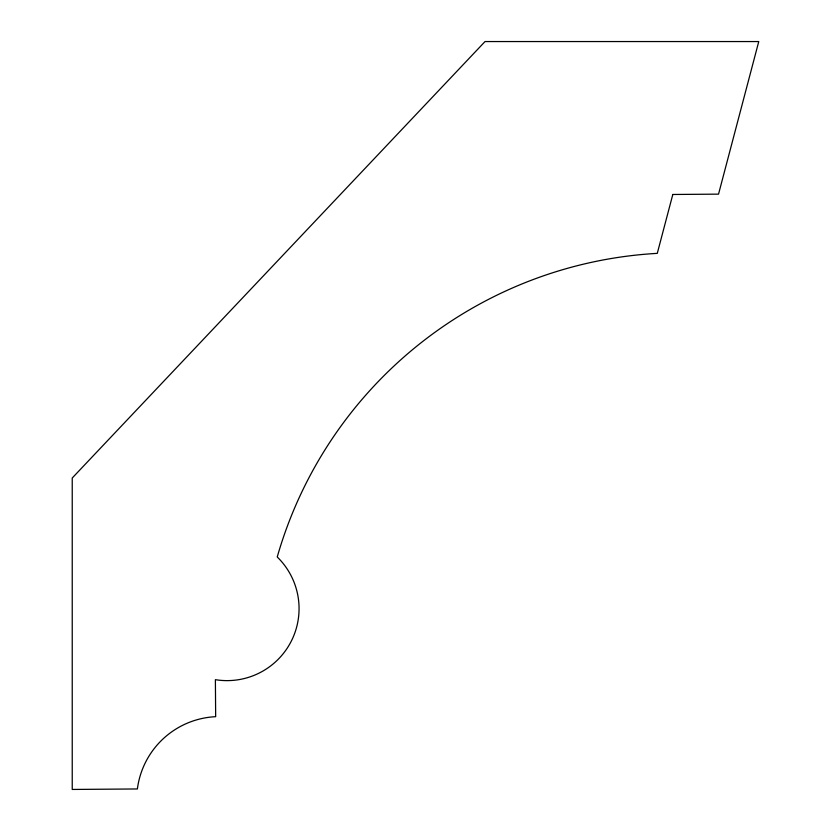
<?xml version="1.0" encoding="UTF-8"?>
<svg xmlns="http://www.w3.org/2000/svg" width="831" height="831" viewBox="0 0 831 831"><rect width="100%" height="100%" fill="white"/><g stroke="black" fill="none" stroke-linecap="round" stroke-linejoin="round"><path stroke-width="1.25" d="M672.809 194.475L657.279 253.362A419.935 419.935 0 0 0 277.232 556.978A72.006 72.006 0 0 1 215.385 679.675L215.665 716.686A82.955 82.955 0 0 0 137.385 788.962L72.235 789.45L72.235 478.012L485.034 41.55L758.765 41.55L718.535 194.142L672.809 194.475"/></g></svg>
